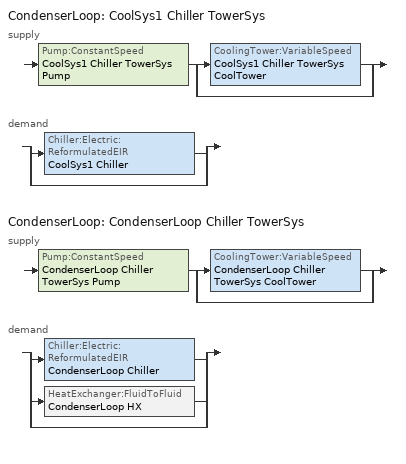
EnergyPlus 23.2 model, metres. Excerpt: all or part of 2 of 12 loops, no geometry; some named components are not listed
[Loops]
CondenserLoop 'CoolSys1 Chiller TowerSys'
 supply: Pump:ConstantSpeed 'CoolSys1 Chiller TowerSys Pump' > split
  | CoolingTower:VariableSpeed 'CoolSys1 Chiller TowerSys CoolTower'
  | bypass
 demand: split
  | Chiller:Electric:ReformulatedEIR 'CoolSys1 Chiller'
  | bypass
CondenserLoop 'CondenserLoop Chiller TowerSys'
 supply: Pump:ConstantSpeed 'CondenserLoop Chiller TowerSys Pump' > split
  | CoolingTower:VariableSpeed 'CondenserLoop Chiller TowerSys CoolTower'
  | bypass
 demand: split
  | Chiller:Electric:ReformulatedEIR 'CondenserLoop Chiller'
  | HeatExchanger:FluidToFluid 'CondenserLoop HX'
  | bypass
[SetpointManager:Scheduled]
CondenserLoop Chiller TowerSys Loop Setpoint Manager: Control Variable=Temperature; Schedule=CondenserLoop Chiller TowerSys Loop Temperature Schedule; Setpoint Node or NodeList=CondenserLoop Chiller TowerSys Supply Outlet Node
[Sizing:Plant] Loop Type=CONDENSER; Loop Design Temperature Difference {deltaC}=5.6
Name | Design Loop Exit Temperature {C}
CoolSys1 Chiller TowerSys | 29.4
CondenserLoop Chiller TowerSys | 30
[Pump:ConstantSpeed] Design Flow Rate {m3/s}=AUTOSIZE; Design Pump Head {Pa}=179352; Design Power Consumption {W}=AUTOSIZE; Motor Efficiency=0.87; Fraction of Motor Inefficiencies to Fluid Stream=0; Pump Control Type=Intermittent
CoolSys1 Chiller TowerSys Pump; CondenserLoop Chiller TowerSys Pump
[PlantEquipmentOperation:CoolingLoad] Load Range 1 Lower Limit {W}=0; Load Range 1 Upper Limit {W}=1000000000000
Name | Range 1 Equipment List
CoolSys1 Chiller TowerSys Operation Scheme | CoolSys1 Chiller TowerSys Equipment List
CondenserLoop Chiller TowerSys Operation Scheme | CondenserLoop Chiller TowerSys Equipment List
[CondenserLoop] Fluid Type=Water; Maximum Loop Temperature {C}=80; Minimum Loop Temperature {C}=5; Maximum Loop Flow Rate {m3/s}=AUTOSIZE; Minimum Loop Flow Rate {m3/s}=0; Condenser Loop Volume {m3}=AUTOSIZE; Load Distribution Scheme=SequentialLoad
Name | Condenser Equipment Operation Scheme
CoolSys1 Chiller TowerSys | CoolSys1 Chiller TowerSys Loop Operation Scheme List
CondenserLoop Chiller TowerSys | CondenserLoop Chiller TowerSys Loop Operation Scheme List
[SetpointManager:FollowOutdoorAirTemperature]
MyCondenserControl: Control Variable=Temperature; Reference Temperature Type=OutdoorAirWetBulb; Offset Temperature Difference {deltaC}=0; Maximum Setpoint Temperature {C}=80; Minimum Setpoint Temperature {C}=-20; Setpoint Node or NodeList=CoolSys1 Chiller TowerSys Supply Outlet Node
[CondenserEquipmentOperationSchemes] Control Scheme 1 Schedule=PlantOnSched
Name | Control Scheme 1
CoolSys1 Chiller TowerSys Loop Operation Scheme List | CoolSys1 Chiller TowerSys Operation Scheme
CondenserLoop Chiller TowerSys Loop Operation Scheme List | CondenserLoop Chiller TowerSys Operation Scheme
[CondenserEquipmentList]
CoolSys1 Chiller TowerSys Equipment List: CoolSys1 Chiller TowerSys CoolTower
CondenserLoop Chiller TowerSys Equipment List: CondenserLoop Chiller TowerSys CoolTower
[CoolingTower:VariableSpeed] Model Type=CoolToolsCrossFlow; Design Inlet Air Wet-Bulb Temperature {C}=25.5556; Design Approach Temperature {deltaC}=3.8889; Design Range Temperature {deltaC}=5.5556; Design Water Flow Rate {m3/s}=AUTOSIZE; Design Air Flow Rate {m3/s}=AUTOSIZE; Design Fan Power {W}=AUTOSIZE; Minimum Air Flow Rate Ratio=0.2; Fraction of Tower Capacity in Free Convection Regime=0.125; Basin Heater Capacity {W/K}=0; Basin Heater Setpoint Temperature {C}=2; Evaporation Loss Mode=SaturatedExit; Evaporation Loss Factor {percent/K}=0.2; Drift Loss Percent {percent}=0.008; Blowdown Calculation Mode=ConcentrationRatio; Blowdown Concentration Ratio=3; Sizing Factor=1
Name | Fan Power Ratio Function of Air Flow Rate Ratio Curve
CoolSys1 Chiller TowerSys CoolTower | CoolSys1 Chiller TowerSys CoolTowerFanRatioCurve
CondenserLoop Chiller TowerSys CoolTower | CondenserLoop Chiller TowerSys CoolTowerFanRatioCurve
[Schedule:Compact]
PlantOnSched: Through: 12/31, For: AllDays, Until: 24:00, 1
CondenserLoop Chiller TowerSys Loop Temperature Schedule: Through: 12/31, For: AllDays, Until: 24:00, 30
[Curve:Cubic] Coefficient1 Constant=-0.0093; Coefficient2 x=0.0512; Coefficient3 x**2=-0.0838; Coefficient4 x**3=1.0419; Minimum Value of x=0.15; Maximum Value of x=1
CoolSys1 Chiller TowerSys CoolTowerFanRatioCurve; CondenserLoop Chiller TowerSys CoolTowerFanRatioCurve
